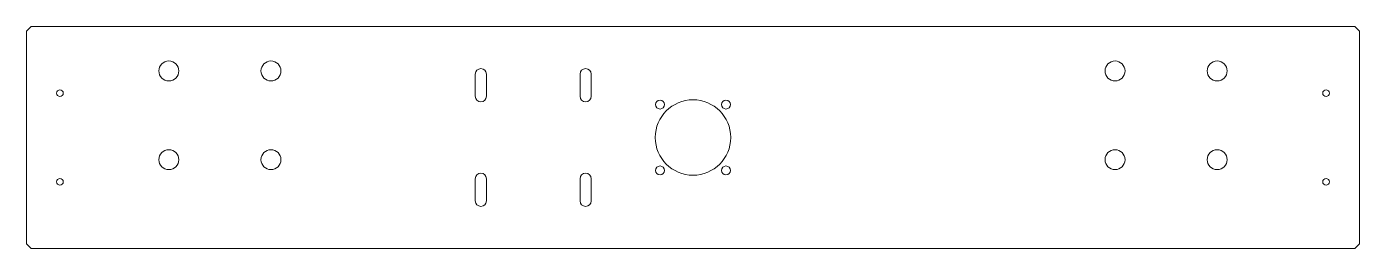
# Model space of a CAD drawing. Header units: millimetres. Extents: x 0 to 600, y 0 to 100.
import ezdxf

# ---------------------------------------------------------------- set-up
doc = ezdxf.new("R2010")
doc.units = ezdxf.units.MM

msp = doc.modelspace()

# ---------------------------------------------------------------- linework, layer by layer
at = {"color": 7, "linetype": 'Continuous', "lineweight": 15}
for p, q in [((2, 100), (0, 98)), ((0, 98), (0, 2)), ((598, 100), (2, 100)), ((600, 98), (598, 100)), ((600, 2), (600, 98)), ((202, 68.57), (202, 78.57)), ((207, 78.57), (207, 68.57)), ((249.14, 68.57), (249.14, 78.57)), ((254.14, 78.57), (254.14, 68.57)), ((202, 21.43), (202, 31.43)), ((207, 31.43), (207, 21.43)), ((249.14, 21.43), (249.14, 31.43)), ((254.14, 31.43), (254.14, 21.43)), ((0, 2), (2, 0)), ((2, 0), (598, 0)), ((598, 0), (600, 2))]:
    msp.add_line(p, q, dxfattribs=at)
for centre, radius in [((64, 80), 4.5), ((110, 80), 4.5), ((490, 80), 4.5), ((536, 80), 4.5), ((15, 70), 1.5), ((300, 50), 17), ((285.15, 64.85), 2), ((314.85, 64.85), 2), ((585, 70), 1.5), ((64, 40), 4.5), ((110, 40), 4.5), ((490, 40), 4.5), ((536, 40), 4.5), ((285.15, 35.15), 2), ((314.85, 35.15), 2), ((15, 30), 1.5), ((585, 30), 1.5)]:
    msp.add_circle(centre, radius, dxfattribs=at)
for centre, start, end in [((204.5, 78.57), 0, 180), ((251.64, 78.57), 0, 180), ((204.5, 68.57), 180, 0), ((251.64, 68.57), 180, 0), ((204.5, 31.43), 0, 180), ((251.64, 31.43), 0, 180), ((204.5, 21.43), 180, 0), ((251.64, 21.43), 180, 0)]:
    msp.add_arc(centre, 2.5, start, end, dxfattribs=at)

doc.saveas('drawing.dxf')
